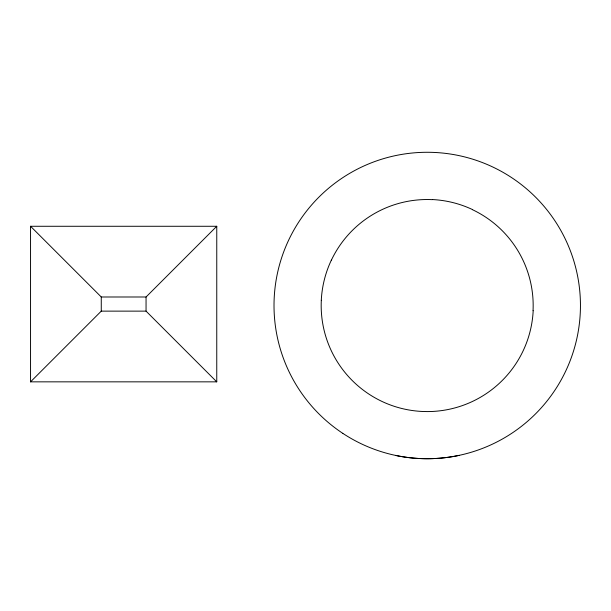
<?xml version="1.0" encoding="UTF-8"?>
<svg xmlns="http://www.w3.org/2000/svg" width="611" height="611" viewBox="0 0 611 611"><rect width="100%" height="100%" fill="white"/><g stroke="black" fill="none" stroke-linecap="round" stroke-linejoin="round"><path stroke-width="0.92" d="M30.55 381.844L101.266 311.129L146.052 311.129L216.76 381.844L216.768 226.276L30.55 226.276L30.55 381.844L216.768 381.844M30.55 226.276L101.266 296.992L146.052 296.992L216.76 226.276M459.014 455.386C438.484 459.77 416.259 459.862 395.447 455.386M146.052 296.992L146.052 311.129M101.266 296.992L101.266 311.129M533.182 310.701A106.52 106.52 0 0 1 528.736 336.294A105.321 105.321 0 0 1 523.123 350.851A106.093 106.093 0 0 1 427.234 411.585L422.033 411.447A105.978 105.978 0 0 1 381.883 401.396A106.551 106.551 0 0 1 359.94 387.496A106.001 106.001 0 0 1 321.31 300.299M331.345 260.233A106.001 106.001 0 0 1 432.351 199.652M472.471 209.695A106.001 106.001 0 0 1 533.044 310.701M472.586 209.611A105.329 105.329 0 0 0 458.029 203.998A106.52 106.52 0 0 0 432.435 199.553M331.345 260.149A105.329 105.329 0 0 0 325.732 274.706A106.52 106.52 0 0 0 321.287 300.299M342.809 433.359A153.216 153.216 0 0 0 580.175 314.688A153.216 153.216 0 0 0 358.718 168.453A153.216 153.216 0 0 0 342.809 433.359"/></g></svg>
